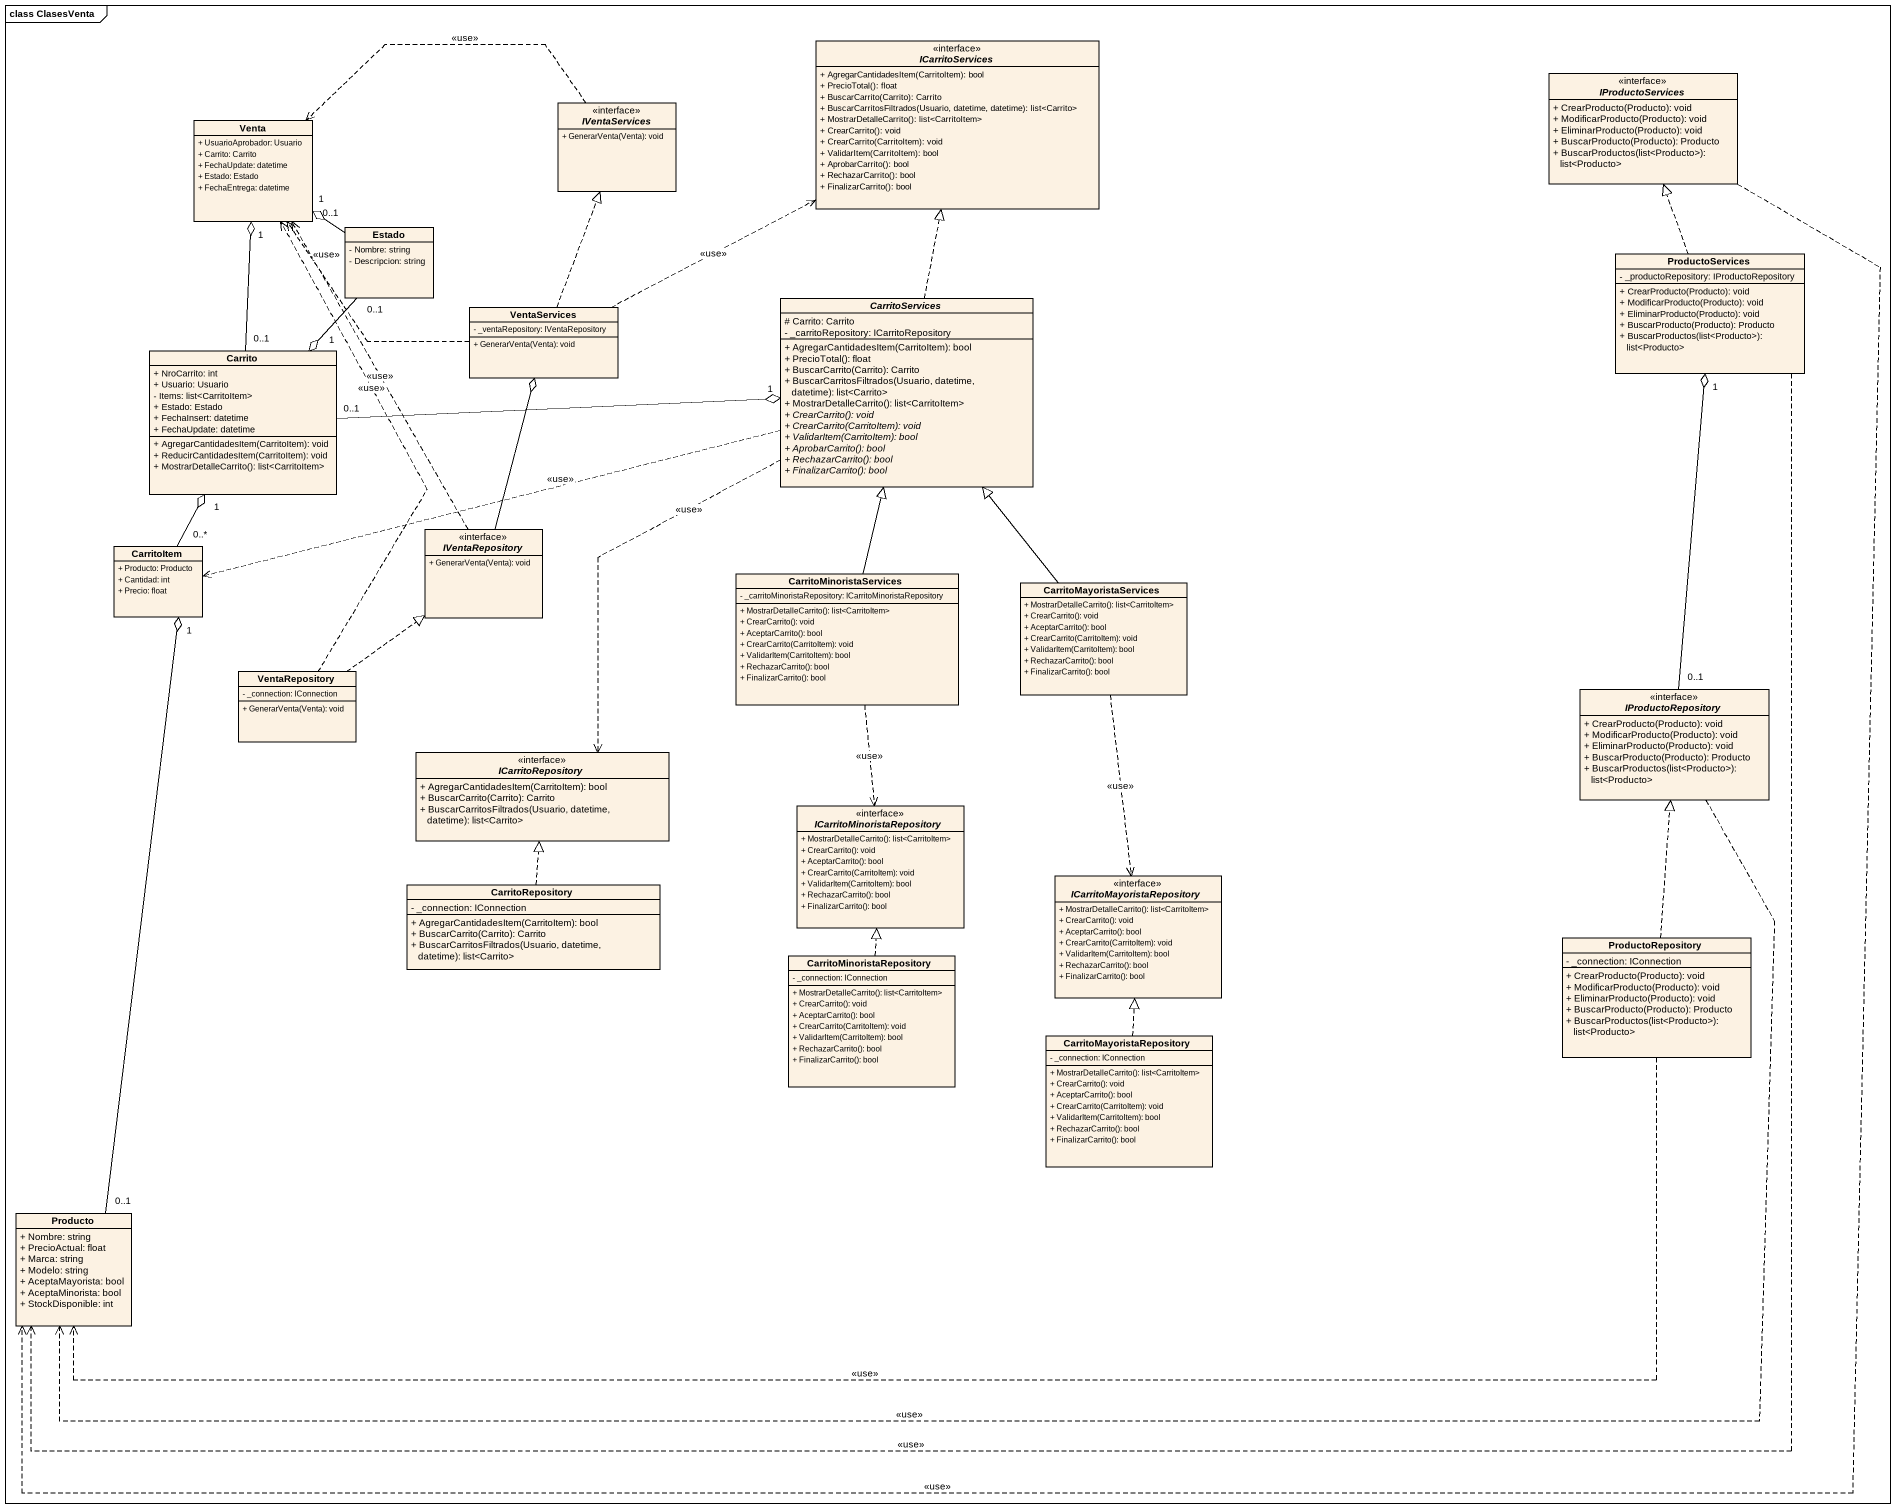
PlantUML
@startuml
mainframe class ClasesVenta
hide circle
hide empty members
skinparam classAttributeIconSize 0
interface ICarritoServices {
  + AgregarCantidadesItem(CarritoItem): bool
  + PrecioTotal(): float
  + BuscarCarrito(Carrito): Carrito
  + BuscarCarritosFiltrados(Usuario, datetime, datetime): list<Carrito>
  + MostrarDetalleCarrito(): list<CarritoItem>
  + CrearCarrito(): void
  + CrearCarrito(CarritoItem): void
  + ValidarItem(CarritoItem): bool
  + AprobarCarrito(): bool
  + RechazarCarrito(): bool
  + FinalizarCarrito(): bool
}
interface IProductoServices {
  + CrearProducto(Producto): void
  + ModificarProducto(Producto): void
  + EliminarProducto(Producto): void
  + BuscarProducto(Producto): Producto
  + BuscarProductos(list<Producto>): list<Producto>
}
class Venta {
  + UsuarioAprobador: Usuario
  + Carrito: Carrito
  + FechaUpdate: datetime
  + Estado: Estado
  + FechaEntrega: datetime
}
interface IVentaServices {
  + GenerarVenta(Venta): void
}
class Estado {
  - Nombre: string
  - Descripcion: string
}
class ProductoServices {
  - _productoRepository: IProductoRepository
  + CrearProducto(Producto): void
  + ModificarProducto(Producto): void
  + EliminarProducto(Producto): void
  + BuscarProducto(Producto): Producto
  + BuscarProductos(list<Producto>): list<Producto>
}
abstract class CarritoServices {
  # Carrito: Carrito
  - _carritoRepository: ICarritoRepository
  + AgregarCantidadesItem(CarritoItem): bool
  + PrecioTotal(): float
  + BuscarCarrito(Carrito): Carrito
  + BuscarCarritosFiltrados(Usuario, datetime, datetime): list<Carrito>
  + MostrarDetalleCarrito(): list<CarritoItem>
  {abstract} + CrearCarrito(): void
  {abstract} + CrearCarrito(CarritoItem): void
  {abstract} + ValidarItem(CarritoItem): bool
  {abstract} + AprobarCarrito(): bool
  {abstract} + RechazarCarrito(): bool
  {abstract} + FinalizarCarrito(): bool
}
class VentaServices {
  - _ventaRepository: IVentaRepository
  + GenerarVenta(Venta): void
}
class Carrito {
  + NroCarrito: int
  + Usuario: Usuario
  - Items: list<CarritoItem>
  + Estado: Estado
  + FechaInsert: datetime
  + FechaUpdate: datetime
  + AgregarCantidadesItem(CarritoItem): void
  + ReducirCantidadesItem(CarritoItem): void
  + MostrarDetalleCarrito(): list<CarritoItem>
}
interface IVentaRepository {
  + GenerarVenta(Venta): void
}
class CarritoItem {
  + Producto: Producto
  + Cantidad: int
  + Precio: float
}
class CarritoMinoristaServices {
  - _carritoMinoristaRepository: ICarritoMinoristaRepository
  + MostrarDetalleCarrito(): list<CarritoItem>
  + CrearCarrito(): void
  + AceptarCarrito(): bool
  + CrearCarrito(CarritoItem): void
  + ValidarItem(CarritoItem): bool
  + RechazarCarrito(): bool
  + FinalizarCarrito(): bool
}
class CarritoMayoristaServices {
  + MostrarDetalleCarrito(): list<CarritoItem>
  + CrearCarrito(): void
  + AceptarCarrito(): bool
  + CrearCarrito(CarritoItem): void
  + ValidarItem(CarritoItem): bool
  + RechazarCarrito(): bool
  + FinalizarCarrito(): bool
}
class VentaRepository {
  - _connection: IConnection
  + GenerarVenta(Venta): void
}
interface IProductoRepository {
  + CrearProducto(Producto): void
  + ModificarProducto(Producto): void
  + EliminarProducto(Producto): void
  + BuscarProducto(Producto): Producto
  + BuscarProductos(list<Producto>): list<Producto>
}
interface ICarritoRepository {
  + AgregarCantidadesItem(CarritoItem): bool
  + BuscarCarrito(Carrito): Carrito
  + BuscarCarritosFiltrados(Usuario, datetime, datetime): list<Carrito>
}
interface ICarritoMinoristaRepository {
  + MostrarDetalleCarrito(): list<CarritoItem>
  + CrearCarrito(): void
  + AceptarCarrito(): bool
  + CrearCarrito(CarritoItem): void
  + ValidarItem(CarritoItem): bool
  + RechazarCarrito(): bool
  + FinalizarCarrito(): bool
}
class CarritoRepository {
  - _connection: IConnection
  + AgregarCantidadesItem(CarritoItem): bool
  + BuscarCarrito(Carrito): Carrito
  + BuscarCarritosFiltrados(Usuario, datetime, datetime): list<Carrito>
}
interface ICarritoMayoristaRepository {
  + MostrarDetalleCarrito(): list<CarritoItem>
  + CrearCarrito(): void
  + AceptarCarrito(): bool
  + CrearCarrito(CarritoItem): void
  + ValidarItem(CarritoItem): bool
  + RechazarCarrito(): bool
  + FinalizarCarrito(): bool
}
class ProductoRepository {
  - _connection: IConnection
  + CrearProducto(Producto): void
  + ModificarProducto(Producto): void
  + EliminarProducto(Producto): void
  + BuscarProducto(Producto): Producto
  + BuscarProductos(list<Producto>): list<Producto>
}
class CarritoMinoristaRepository {
  - _connection: IConnection
  + MostrarDetalleCarrito(): list<CarritoItem>
  + CrearCarrito(): void
  + AceptarCarrito(): bool
  + CrearCarrito(CarritoItem): void
  + ValidarItem(CarritoItem): bool
  + RechazarCarrito(): bool
  + FinalizarCarrito(): bool
}
class CarritoMayoristaRepository {
  - _connection: IConnection
  + MostrarDetalleCarrito(): list<CarritoItem>
  + CrearCarrito(): void
  + AceptarCarrito(): bool
  + CrearCarrito(CarritoItem): void
  + ValidarItem(CarritoItem): bool
  + RechazarCarrito(): bool
  + FinalizarCarrito(): bool
}
class Producto {
  + Nombre: string
  + PrecioActual: float
  + Marca: string
  + Modelo: string
  + AceptaMayorista: bool
  + AceptaMinorista: bool
  + StockDisponible: int
}
IProductoServices ..> Producto : <<use>>
IVentaServices .left.> Venta : <<use>>
Estado "0..1" -up-o "1" Venta
Estado "0..1" --o "1" Carrito
ProductoServices .up.|> IProductoServices
ProductoServices .left.> Producto : <<use>>
CarritoServices .up.|> ICarritoServices
CarritoServices .left.> CarritoItem : <<use>>
CarritoServices ..> ICarritoRepository : <<use>>
VentaServices .right.> ICarritoServices : <<use>>
VentaServices .left.> Venta : <<use>>
VentaServices .up.|> IVentaServices
Carrito "0..1" -up-o "1" Venta
Carrito "0..1" -right-o "1" CarritoServices
IVentaRepository .up.> Venta : <<use>>
IVentaRepository -up-o VentaServices
CarritoItem "0..*" -up-o "1" Carrito
CarritoMinoristaServices -up-|> CarritoServices
CarritoMinoristaServices ..> ICarritoMinoristaRepository : <<use>>
CarritoMayoristaServices -up-|> CarritoServices
CarritoMayoristaServices ..> ICarritoMayoristaRepository : <<use>>
VentaRepository .up.> Venta : <<use>>
VentaRepository .up.|> IVentaRepository
IProductoRepository "0..1" -up-o "1" ProductoServices
IProductoRepository .left.> Producto : <<use>>
CarritoRepository .up.|> ICarritoRepository
ProductoRepository .up.|> IProductoRepository
ProductoRepository .left.> Producto : <<use>>
CarritoMinoristaRepository .up.|> ICarritoMinoristaRepository
CarritoMayoristaRepository .up.|> ICarritoMayoristaRepository
Producto "0..1" -up-o "1" CarritoItem
@enduml
